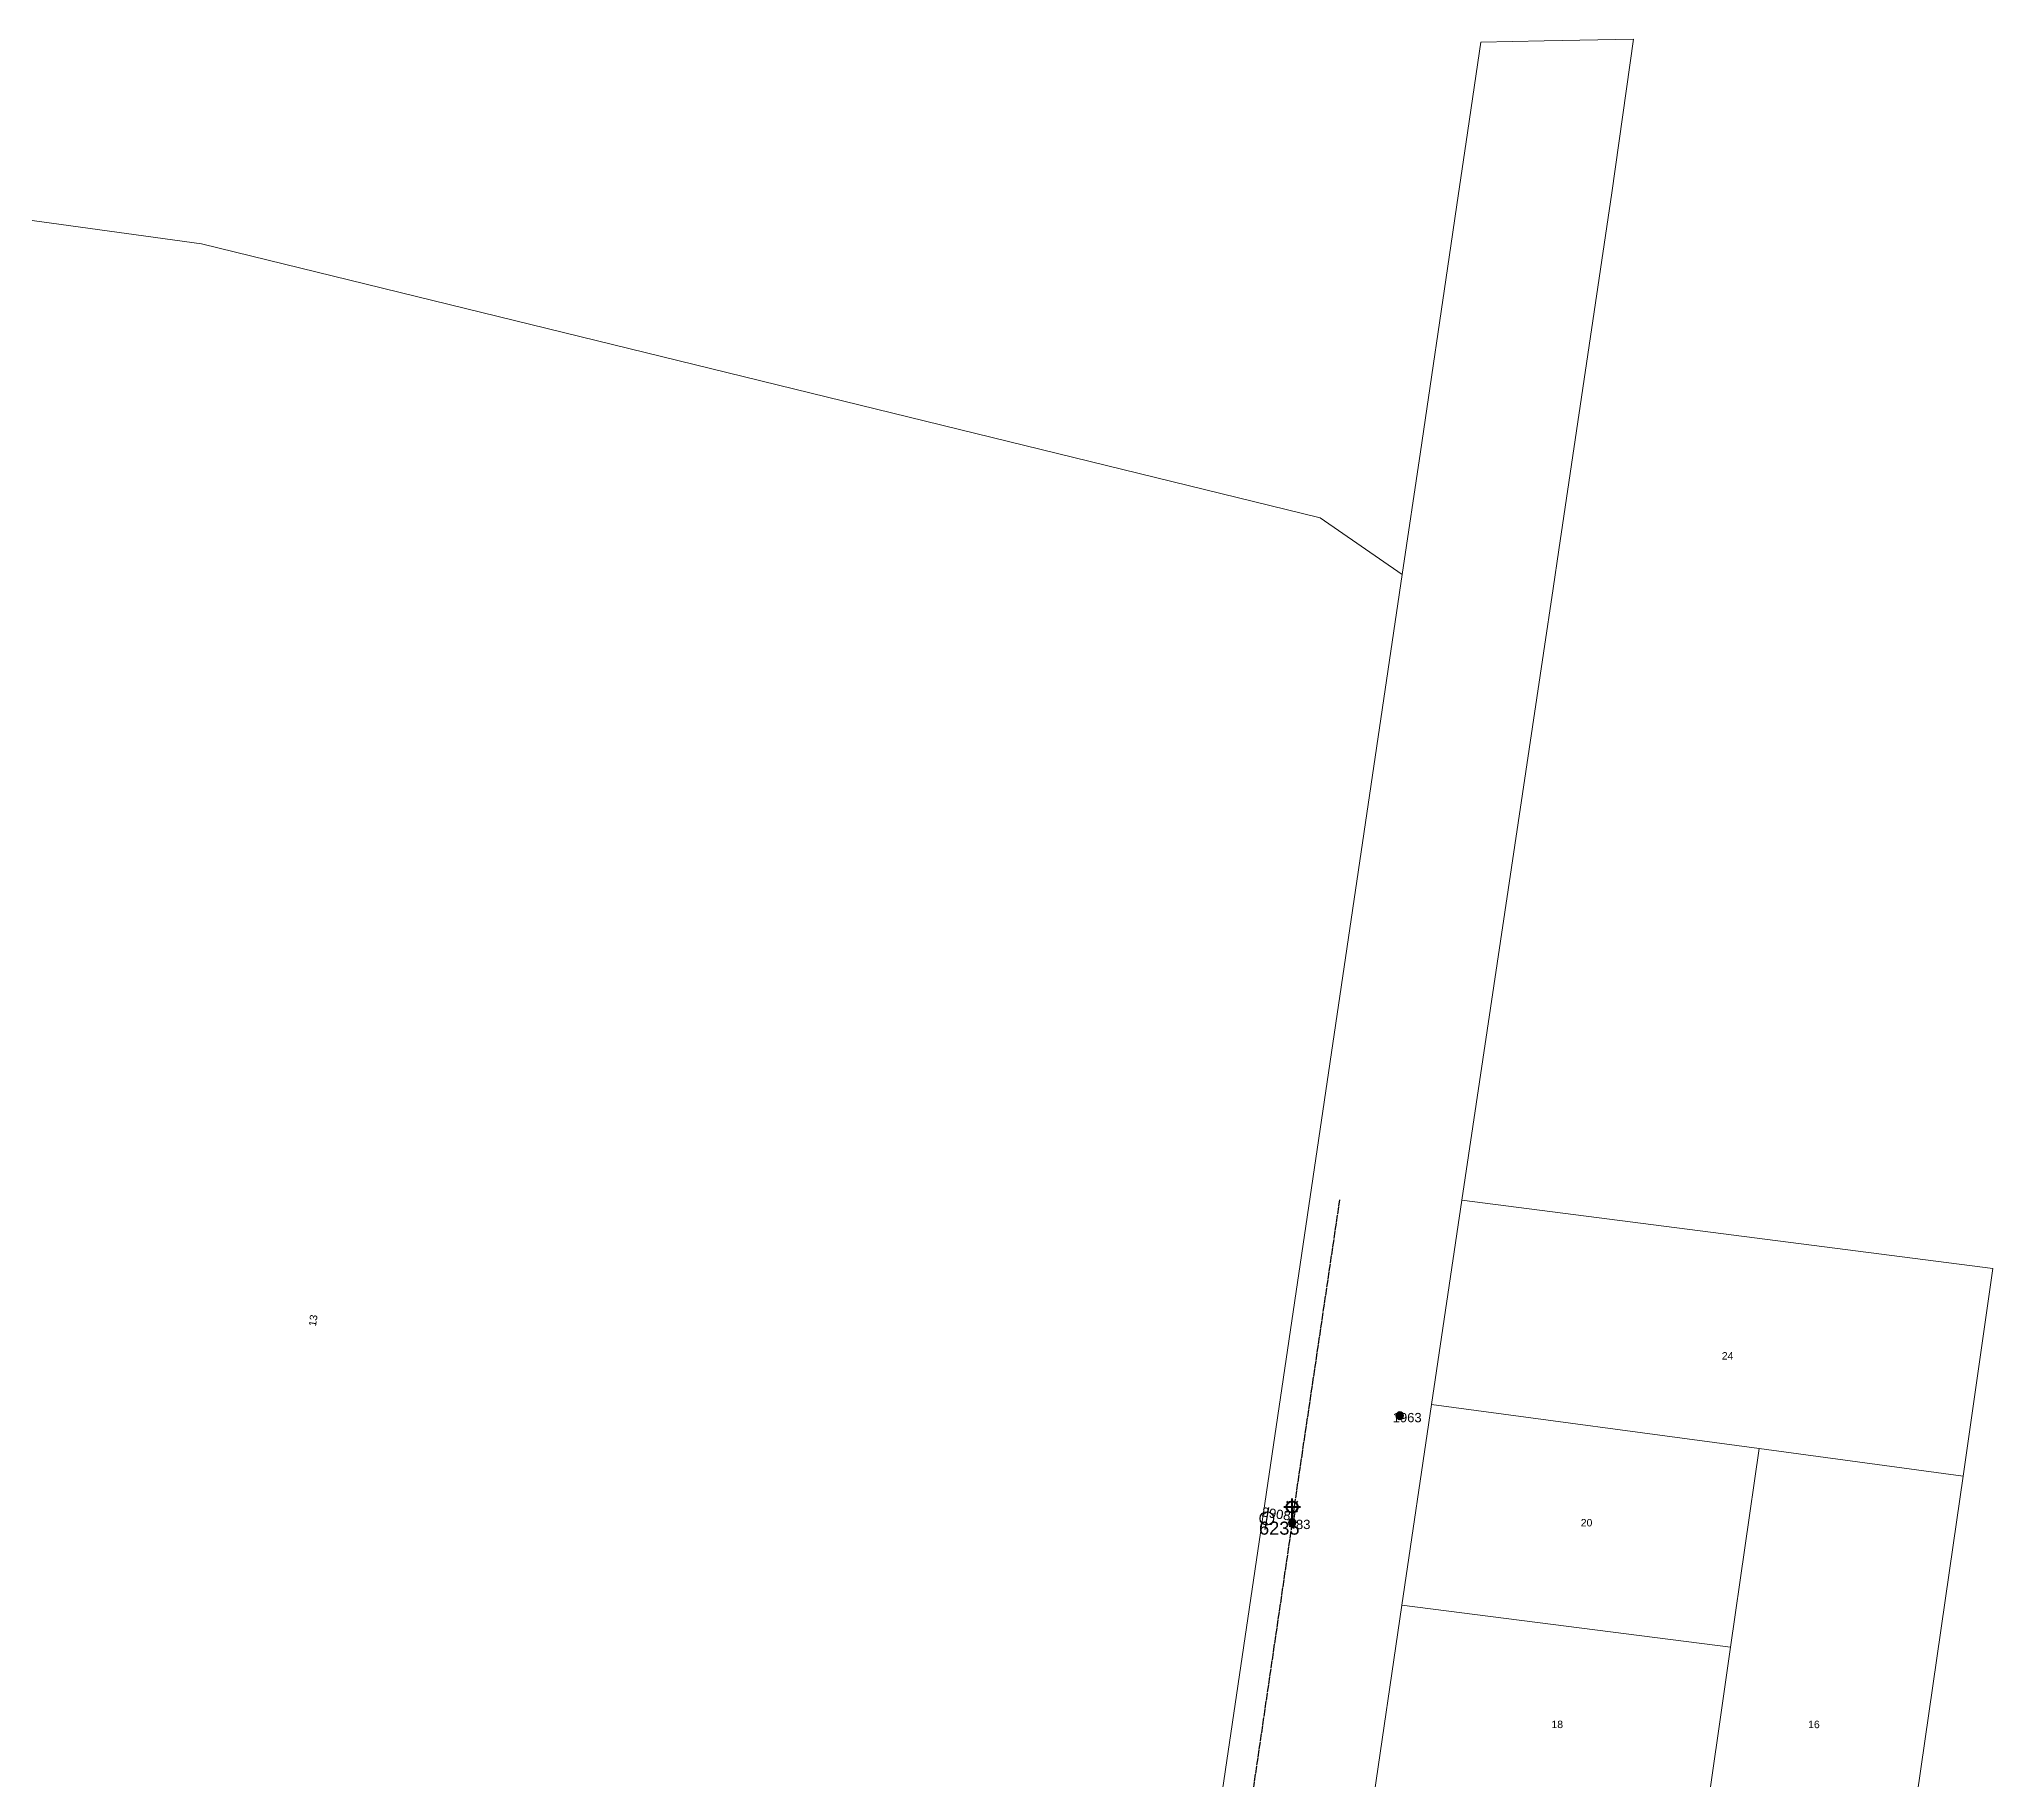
# Model space of a CAD drawing. Header units: metres. Extents: x 305195 to 309187, y 6261447 to 6263623.
# Drawn here: x 305886 to 306148, y 6262879.7 to 6263113.2 of the extents above; entities that cross this region are included whole.
import ezdxf
from ezdxf.enums import TextEntityAlignment as Align

# ---------------------------------------------------------------- set-up
doc = ezdxf.new("R2010")
doc.units = ezdxf.units.M
doc.linetypes.add('Cable Exist OH', pattern=[1, 1, 0])
doc.layers.get('0').update_dxf_attribs({"color": 6})
doc.layers.add('Cadastre Land Parcels_SP_EXT', color=9, linetype='Continuous', lineweight=5)
doc.layers.add('Cadastre Roads_SP_EXT', color=9, linetype='Continuous', lineweight=5)
for name, color, linetype in [('Equip_SP_HV_EXT', 7, 'Continuous'), ('Equip_SP_SL_EXT', 7, 'Continuous'), ('Mains_HV_EXT', 7, 'Continuous'), ('SupportsOH_SP_TR_HV_LV_SL_EXT', 7, 'Continuous')]:
    doc.layers.add(name, color=color, linetype=linetype)
doc.styles.add('HVSW_LABEL', font='arial.ttf')
doc.styles.add('iecARIAL', font='arial.ttf', dxfattribs={"height": 2})
doc.styles.add('POLE_LABEL', font='arial.ttf')
doc.styles.get("Standard").update_dxf_attribs({"font": 'arial.ttf'})

# ---------------------------------------------------------------- blocks, each defined once
blk = doc.blocks.new('SL_LANTERN_EXT')
at = {"lineweight": 40}
for p, q in [((-1.46, 5.68), (-1.06, 5.28)), ((0, 1.97), (0, 6.47)), ((1.46, 5.68), (1.06, 5.28)), ((-2.25, 4.22), (2.25, 4.22)), ((-1.46, 2.76), (-1.06, 3.16)), ((0, 0), (0, 2.72)), ((1.46, 2.76), (1.06, 3.16))]:
    blk.add_line(p, q, dxfattribs=at)
blk.add_circle((0, 4.22), 1.5, dxfattribs=at)
at = {"style": 'iecARIAL', "flags": 8}
blk.add_attdef('ASSET_NUM', (1.5, 1.5), '', height=2.5, dxfattribs=at)
for tag, p, height, flags in [('OPERATING_VOLTAGE', (0.98, -1.65), 0.2, 9), ('ORIENTATION', (0.98, -1.85), 0.2, 9), ('OWNED_BY', (0.98, -2.05), 0.2, 9), ('STATE', (0.98, -2.25), 0.2, 9), ('CONSTRUCTED_VOLTAGE', (0.98, -0.65), 0.2, 9), ('CONTROL_TYPE', (0.98, -0.85), 0.2, 9), ('LANTERN_PURPOSE', (0.98, -1.05), 0.2, 9), ('LANTERN_TYPE', (0.98, -1.25), 0.2, 9), ('NO_PHASES', (0.98, -1.45), 0.2, 9), ('USAGE', (0.98, -2.45), 0.2, 9), ('CEXIST', (0.98, -2.65), 0.2, 9), ('CNEW', (0.98, -2.85), 0.2, 9), ('CNUMBER', (0.98, -3.05), 0.2, 9), ('CREMOVE', (0.98, -3.25), 0.2, 9), ('CREPLACE', (0.98, -3.45), 0.2, 9), ('LKINGHEIGHT', (0.98, -3.65), 0.2, 9), ('LBRACKET', (0.98, -3.85), 0.2, 9), ('LBRACKETVOCAB', (0.98, -4.05), 0.2, 9), ('LCATEGORY', (0.98, -4.25), 0.2, 9), ('LCHARGE1', (0.98, -4.45), 0.2, 9), ('LCHARGE1PERCENT', (0.98, -4.65), 0.2, 9), ('LCHARGE2', (0.98, -4.85), 0.2, 9), ('LCHARGE2PERCENT', (0.98, -5.05), 0.2, 9), ('LCHARGE3', (0.98, -5.25), 0.2, 9), ('LNUMBER', (2.18, -3.25), 2.5, 8), ('STREETNAME', (0.98, -9.25), 0.2, 9), ('SUBURB', (0.98, -9.45), 0.2, 1), ('LCHARGE3PERCENT', (0.98, -5.45), 0.2, 9), ('LEXIST', (0.98, -5.65), 0.2, 9), ('LLAMP', (0.98, -5.85), 0.2, 9), ('LLAMPVOCAB', (0.98, -6.05), 0.2, 9), ('LMAST', (0.98, -6.25), 0.2, 9), ('LMASTVOCAB', (0.98, -6.45), 0.2, 9), ('LNEW', (0.98, -6.65), 0.2, 9), ('LANTNUMBER', (0.98, -6.85), 0.2, 9), ('LOUTREACH', (0.98, -7.25), 0.2, 9), ('LOUTREACHVOCAB', (0.98, -7.45), 0.2, 9), ('LRATECODE', (0.98, -7.65), 0.2, 9), ('LREMOVE', (0.98, -7.85), 0.2, 9), ('LREPLACE', (0.98, -8.05), 0.2, 9), ('LTYPE', (0.98, -8.25), 0.2, 9), ('LTYPEVOCAB', (0.98, -8.45), 0.2, 9), ('LEGEND', (0.98, -8.65), 0.2, 9), ('LOCATION', (0.98, -8.85), 0.2, 9), ('NOTES', (0.98, -9.05), 0.2, 9)]:
    blk.add_attdef(tag, p, '', height=height, dxfattribs=dict(flags=flags))
blk = doc.blocks.new('POLE_EXT')
blk.add_hatch(color=256).paths.add_polyline_path([(-1, 0, 1), (1, 0, 1)])
blk.add_lwpolyline([(-1, 0, 1), (1, 0, 1)], format="xyb", close=True)
for tag, height, flags, p in [('pNumber', 2.5, 8, (-17.84, 2.07)), ('OWNED_BY', 0.2, 9, (1.35, -0.4)), ('SPECIAL_USE', 0.2, 9, (1.35, -0.8)), ('STATE', 0.2, 9, (1.35, -1)), ('cLV', 0.2, 9, (1.35, -1.4)), ('hDepth', 0.2, 9, (1.35, -1.6)), ('hDia', 0.2, 9, (1.35, -1.8)), ('cHV', 0.2, 9, (1.35, -2)), ('cLinedev', 0.2, 9, (1.35, -3.4)), ('pExisting', 0.2, 9, (1.35, -3.8)), ('pFooting', 0.2, 9, (1.35, -4.4)), ('pNew', 0.2, 9, (1.35, -4.6)), ('pRelocate', 0.2, 9, (1.35, -5)), ('pRemove', 0.2, 9, (1.35, -5.2)), ('PARENT', 0.2, 9, (1.35, -0.6)), ('USAGE', 0.2, 9, (1.35, -1.2)), ('LBRACKET', 0.2, 9, (1.35, -2.2)), ('LExisting', 0.2, 9, (1.35, -2.4)), ('LANTNUMBER', 0.2, 9, (1.35, -2.6)), ('LOther', 0.2, 9, (1.35, -2.8)), ('LRemove', 0.2, 9, (1.35, -3)), ('LEGEND', 0.2, 9, (1.35, -3.2)), ('LOCATION', 0.2, 9, (1.35, -3.6)), ('PFNUMBER', 0.2, 9, (1.35, -4)), ('NEWPFNUMBER', 0.2, 9, (1.35, -4.2)), ('pReplace', 0.2, 9, (1.35, -5.4)), ('pStay', 0.2, 9, (1.35, -5.6)), ('pType', 0.2, 9, (1.35, -5.8)), ('cspan', 0.2, 9, (1.35, -6)), ('STREETNAME', 0.2, 9, (1.35, -6.2)), ('SUBURB', 0.2, 9, (1.35, -6.4)), ('OPERATED_BY', 0.2, 9, (1.36, -7.01)), ('NOTES', 0.2, 9, (1.35, -6.6)), ('MAINTAINED_BY', 0.2, 9, (1.36, -6.81))]:
    blk.add_attdef(tag, text='', height=height, dxfattribs=dict(flags=flags)).set_placement(p, align=Align.MIDDLE_LEFT)
at = {"style": 'POLE_LABEL'}
for tag, height, flags, p in [('STRUCTURE_PLANT_NUMBER', 0.2, 9, (1.35, 0.03)), ('ASSET_NUM', 2.5, 8, (2, 2)), ('STREET_CODE', 0.2, 9, (1.35, -0.2))]:
    blk.add_attdef(tag, text='', height=height, dxfattribs=dict(at, flags=flags)).set_placement(p, align=Align.MIDDLE_LEFT)
at = {"flags": 1}
blk.add_attdef('Z', (1.35, -7.33), '', height=0.2, dxfattribs=at)
blk = doc.blocks.new('HV_ABS_CLOSED_EXT')
blk.add_line((-3, 6.87), (3, 6.87))
blk.add_circle((0, 6.87), 1.8)
at = {"flags": 1}
blk.add_attdef('Z', (0, 0), '', height=0.2, dxfattribs=at)
at = {"style": 'HVSW_LABEL'}
for tag, height, flags, p in [('ASSET_NUM', 3.5, 8, (2, 2)), ('STREET_CODE', 0.2, 9, (0, -0.2))]:
    blk.add_attdef(tag, text='', height=height, dxfattribs=dict(at, flags=flags)).set_placement(p, align=Align.MIDDLE_LEFT)
at = {"flags": 9}
for tag, p in [('ACTUAL_STATUS', (0, -0.4)), ('CONSTRUCTED_VOLTAGE', (0, -0.6)), ('OPERATING_VOLTAGE', (0, -1)), ('ORIENTATION', (0, -1.2)), ('OWNED_BY', (0, -1.4)), ('STATE', (0, -1.6)), ('SWITCH_TYPE', (0, -1.8)), ('STREETNAME', (0, -2.6)), ('SUBURB', (0, -2.8)), ('NO_PHASES', (0, -0.8)), ('USAGE', (0, -2)), ('LEGEND', (0, -2.2)), ('LOCATION', (0, -2.4)), ('NOTES', (0, -3))]:
    blk.add_attdef(tag, text='', height=0.2, dxfattribs=at).set_placement(p, align=Align.MIDDLE_LEFT)

msp = doc.modelspace()

# ---------------------------------------------------------------- linework, layer by layer
at = {"layer": 'Cadastre Land Parcels_SP_EXT', "linetype": 'Continuous'}
for points in [[(305909.62, 6262804.72), (305893.53, 6262872.68), (306040.91, 6262852.41), (306040.94, 6262852.63), (306068.82, 6263041.37), (306057.84, 6263048.95), (305907.79, 6263085.72), (305795.83, 6263101.12), (305816.39, 6263041.74), (305838.08, 6262977.05), (305858.45, 6262912.33), (305881.47, 6262834.95), (305891.28, 6262800.43), (305909.62, 6262804.72)], [(306148.04, 6262948.27), (306076.83, 6262957.43), (306072.76, 6262930.02), (306116.69, 6262924.14), (306144.07, 6262920.43), (306148.04, 6262948.27)], [(306072.76, 6262930.02), (306068.78, 6262903.14), (306112.87, 6262897.48), (306116.69, 6262924.14)], [(306112.87, 6262897.48), (306108.92, 6262869.99), (306105.12, 6262843.5), (306132.4, 6262839.74), (306142.73, 6262911.18), (306144.07, 6262920.43)], [(306068.78, 6262903.14), (306064.79, 6262875.95), (306108.92, 6262869.99)]]:
    msp.add_lwpolyline(points, dxfattribs=at)
at = {"layer": 'Cadastre Roads_SP_EXT', "linetype": 'Continuous'}
for points in [[(306099.84, 6263113.18), (306087.88, 6263112.93), (306079.37, 6263112.76), (306077.39, 6263099.39), (306076.14, 6263090.93), (306075.33, 6263085.45), (306071.26, 6263057.82), (306068.82, 6263041.37), (306040.94, 6262852.63)], [(306064.79, 6262875.95), (306068.78, 6262903.14), (306072.76, 6262930.02), (306076.83, 6262957.43), (306087.76, 6263030.8), (306089.05, 6263039.49), (306089.82, 6263044.67), (306096.92, 6263092.57), (306099.84, 6263113.18)]]:
    msp.add_lwpolyline(points, dxfattribs=at)
at = {"layer": 'Mains_HV_EXT', "linetype": 'Cable Exist OH'}
for q in [(306060.46, 6262957.47), (306048.17, 6262873.92)]:
    msp.add_line((306054.06, 6262914.2), q, dxfattribs=at)

# ---------------------------------------------------------------- block references
at = {"layer": 'Equip_SP_HV_EXT'}
ref = msp.add_blockref('HV_ABS_CLOSED_EXT', (306054.06, 6262914.2), dxfattribs=dict(at, xscale=0.5, yscale=0.5, zscale=0.5, rotation=80.57741931697362))
ref.add_attrib('ASSET_NUM', '6235', dxfattribs={"layer": '0', "height": 1.75, "style": 'HVSW_LABEL'}).set_placement((306055.06, 6262914.33), align=Align.TOP_RIGHT)
at = {"layer": 'Equip_SP_SL_EXT'}
ref = msp.add_blockref('SL_LANTERN_EXT', (306054.06, 6262914.2), dxfattribs=dict(at, xscale=0.5, yscale=0.5, zscale=0.5))
ref.add_attrib('ASSET_NUM', '29081', dxfattribs={"layer": '0', "height": 1.25, "rotation": 351.5609, "style": 'iecARIAL'}).set_placement((306054.81, 6262914.95), align=Align.MIDDLE_RIGHT)
at = {"layer": 'SupportsOH_SP_TR_HV_LV_SL_EXT'}
ref = msp.add_blockref('POLE_EXT', (306068.49, 6262928.54), dxfattribs=dict(at, xscale=0.5, yscale=0.5, zscale=0.5))
ref.add_attrib('ASSET_NUM', '1963', dxfattribs={"layer": '0', "height": 1.25, "style": 'POLE_LABEL'}).set_placement((306069.49, 6262928.91), align=Align.TOP_CENTER)
ref = msp.add_blockref('POLE_EXT', (306054.06, 6262914.2), dxfattribs=dict(at, xscale=0.5, yscale=0.5, zscale=0.5))
ref.add_attrib('ASSET_NUM', '483', dxfattribs={"layer": '0', "height": 1.25, "rotation": 0.114, "style": 'POLE_LABEL'}).set_placement((306055.06, 6262914.58), align=Align.TOP_CENTER)

# ---------------------------------------------------------------- texts
at = {"layer": 'Cadastre Land Parcels_SP_EXT'}
msp.add_text('13', height=1, rotation=81.596, dxfattribs=at).set_placement((305923.15, 6262940.47))
for s, p in [('24', (306111.68, 6262936.06)), ('20', (306092.77, 6262913.69)), ('18', (306088.84, 6262886.64)), ('16', (306123.26, 6262886.63))]:
    msp.add_text(s, height=1, dxfattribs=at).set_placement(p)

doc.saveas('drawing.dxf')
